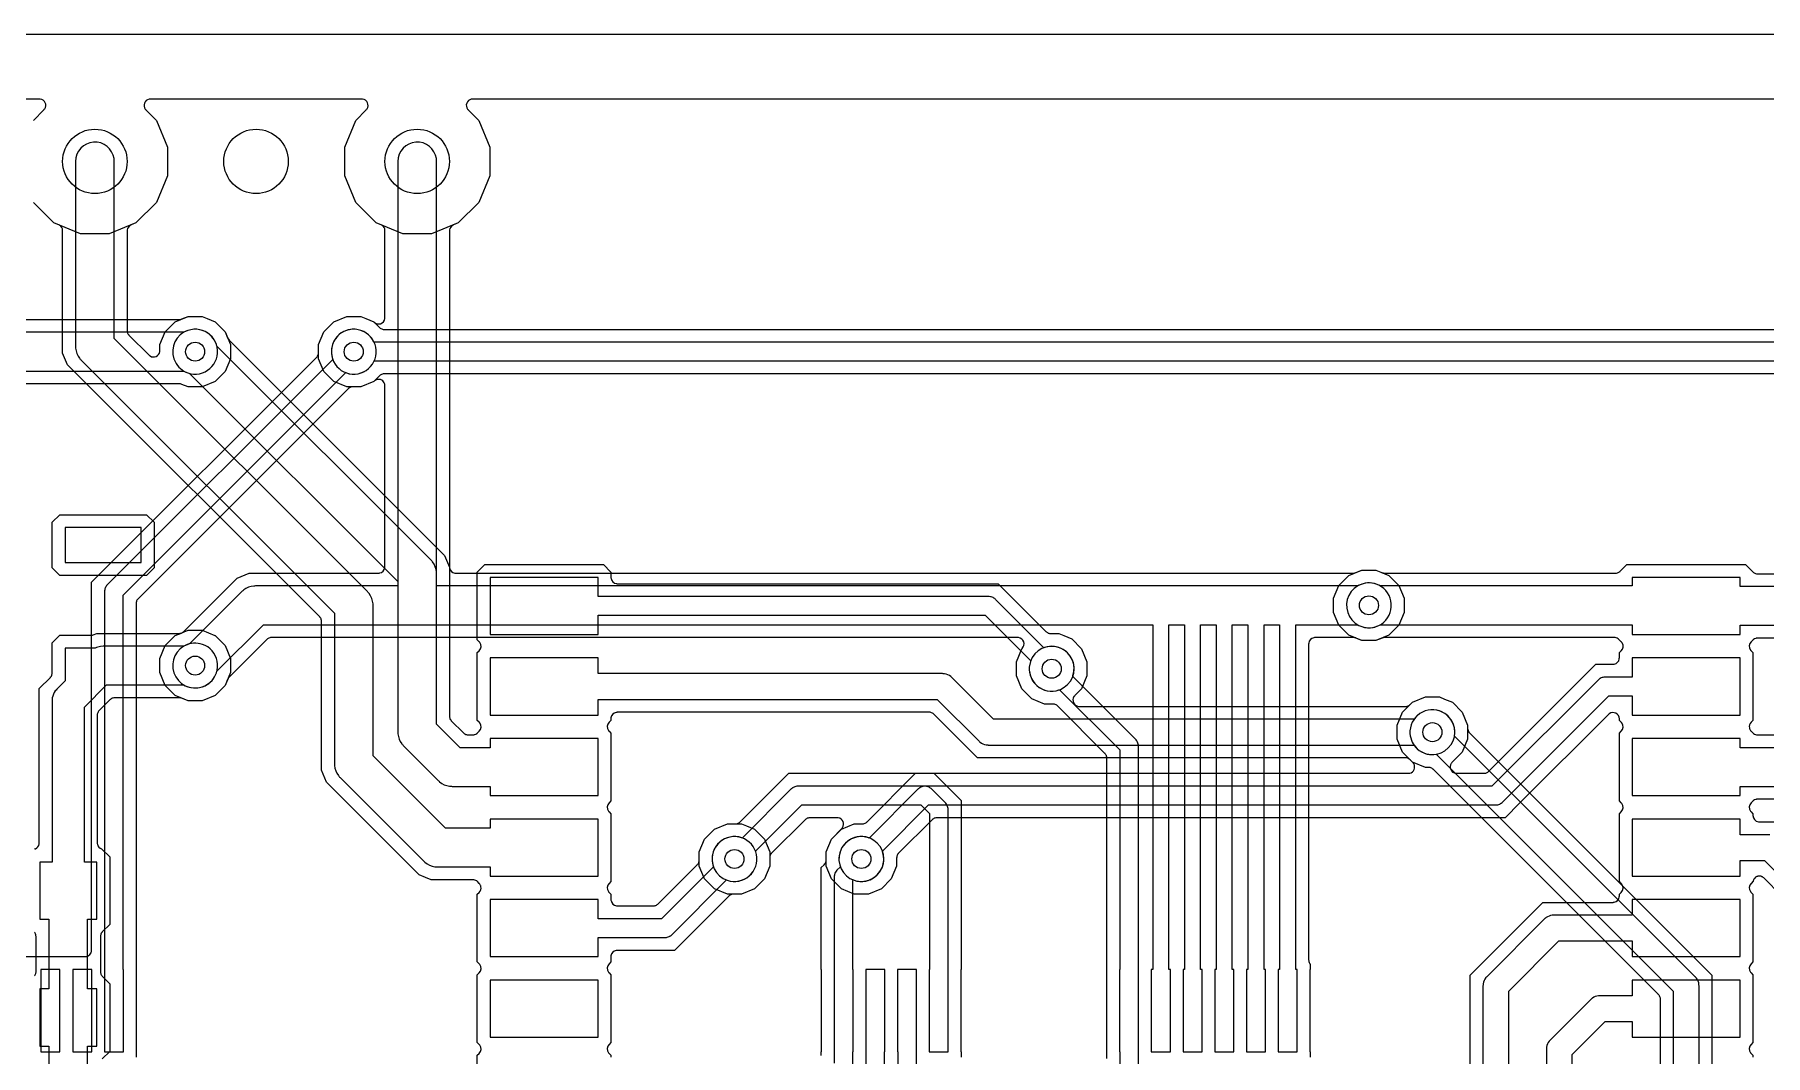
# Model space of a CAD drawing. Header units: millimetres. Extents: x -1 to 70, y 0 to 114.
# Drawn here: x 25.97 to 53.25, y 96.9 to 113 of the extents above; entities that cross this region are included whole.
import ezdxf

# ---------------------------------------------------------------- set-up
doc = ezdxf.new("R2010")
doc.units = ezdxf.units.MM

msp = doc.modelspace()

# ---------------------------------------------------------------- linework, layer by layer
at = {"layer": '16_copper'}
for points in [[(25.951, 111.647), (26.117, 111.813), (26.123, 111.822), (26.13, 111.83, 0.546726), (26.06, 111.983), (26.058, 111.983), (26.057, 111.983), (26.055, 111.983), (26.046, 111.984), (25.254, 111.984)], [(61.182, 111.984), (32.874, 111.984), (32.863, 111.983), (32.852, 111.982, 0.54673), (32.794, 111.824), (32.796, 111.822), (32.796, 111.821), (32.798, 111.82), (32.803, 111.813), (32.969, 111.647), (33.143, 111.227), (33.143, 110.773), (32.969, 110.353), (32.647, 110.031), (32.227, 109.857), (31.773, 109.857), (31.353, 110.031), (31.031, 110.353), (30.857, 110.773), (30.857, 111.227), (31.031, 111.647), (31.197, 111.813), (31.203, 111.822), (31.21, 111.83, 0.546726), (31.14, 111.983), (31.138, 111.983), (31.137, 111.983), (31.135, 111.983), (31.126, 111.984), (27.794, 111.984), (27.783, 111.983), (27.773, 111.982, 0.54673), (27.714, 111.824), (27.716, 111.822), (27.716, 111.821), (27.718, 111.82), (27.723, 111.813), (27.889, 111.647), (28.063, 111.227), (28.063, 110.773), (27.889, 110.353), (27.567, 110.031), (27.49, 109.999), (27.488, 109.998), (27.486, 109.997, 0.255512), (27.429, 109.92), (27.428, 109.906), (27.428, 108.332), (27.429, 108.325), (27.429, 108.317, 0.125741), (27.448, 108.272), (27.454, 108.265), (27.455, 108.264), (27.456, 108.263), (27.457, 108.261), (27.773, 107.946), (27.781, 107.939), (27.79, 107.932, 0.546726), (27.943, 108.002), (27.943, 108.005), (27.943, 108.006), (27.943, 108.008), (27.944, 108.016), (27.944, 108.111), (28.028, 108.315), (28.185, 108.472), (28.389, 108.556), (28.611, 108.556), (28.69, 108.523), (28.69, 108.523), (28.69, 108.523), (28.815, 108.472), (28.972, 108.315), (29.012, 108.217), (29.013, 108.217), (29.013, 108.216), (29.019, 108.205), (29.025, 108.195, 0.00072), (29.025, 108.195), (29.034, 108.184), (32.431, 104.788), (32.508, 104.601), (32.508, 102.252), (32.509, 102.245), (32.509, 102.237, 0.125733), (32.528, 102.192), (32.534, 102.185), (32.535, 102.184), (32.536, 102.183), (32.537, 102.181), (32.731, 101.987), (32.737, 101.983), (32.742, 101.978, 0.125734), (32.788, 101.959), (32.796, 101.958), (32.798, 101.958), (32.8, 101.958), (32.802, 101.958), (32.879, 101.958), (32.886, 101.959), (32.894, 101.959), (32.899, 101.96), (32.904, 101.961, 0.079961), (32.939, 101.978), (32.946, 101.984), (32.947, 101.985), (32.948, 101.986), (32.95, 101.987), (32.977, 102.014, 0.373881), (32.986, 102.145), (32.983, 102.149, 0.009752), (32.98, 102.152), (32.977, 102.156), (32.947, 102.186), (32.947, 103.254), (32.977, 103.284, 0.373887), (32.986, 103.415), (32.983, 103.419, 0.009675), (32.98, 103.422), (32.977, 103.426), (32.947, 103.456), (32.947, 104.524), (33.066, 104.643), (34.934, 104.643), (35.053, 104.524), (35.053, 104.441), (35.054, 104.432), (35.055, 104.423, 0.323309), (35.139, 104.342), (35.144, 104.341, 0.009671), (35.148, 104.341), (35.153, 104.341), (41.155, 104.341), (41.91, 103.586), (41.916, 103.581), (41.921, 103.576, 0.125734), (41.967, 103.557), (41.975, 103.557), (41.977, 103.556), (41.979, 103.557), (41.981, 103.556), (42.111, 103.556), (42.19, 103.523), (42.19, 103.523), (42.19, 103.523), (42.315, 103.472), (42.472, 103.315), (42.556, 103.111), (42.556, 102.889), (42.472, 102.685), (42.364, 102.577), (42.357, 102.569), (42.351, 102.56, 0.546726), (42.421, 102.407), (42.423, 102.407), (42.424, 102.407), (42.426, 102.407), (42.435, 102.406), (47.578, 102.406), (47.585, 102.407), (47.593, 102.407, 0.125733), (47.638, 102.427), (47.645, 102.432), (47.646, 102.433), (47.647, 102.434), (47.649, 102.436), (47.685, 102.472), (47.889, 102.556), (48.111, 102.556), (48.19, 102.523), (48.19, 102.523), (48.19, 102.523), (48.315, 102.472), (48.472, 102.315), (48.556, 102.111), (48.556, 101.889), (48.472, 101.685), (48.308, 101.521), (48.302, 101.513), (48.295, 101.505, 0.546726), (48.365, 101.352), (48.367, 101.352), (48.369, 101.351), (48.371, 101.351), (48.379, 101.351), (48.813, 101.351), (48.821, 101.352), (48.828, 101.352, 0.125733), (48.873, 101.371), (48.88, 101.376), (48.882, 101.378), (48.882, 101.378), (48.884, 101.38), (50.34, 102.836), (50.34, 102.836), (50.575, 103.071), (50.847, 103.071), (50.856, 103.072), (50.865, 103.072, 0.323309), (50.946, 103.157), (50.946, 103.162, 0.009671), (50.946, 103.166), (50.947, 103.171), (50.947, 103.254), (50.977, 103.284, 0.323309), (50.996, 103.4), (50.991, 103.407), (50.986, 103.415), (50.983, 103.419, 0.007507), (50.98, 103.422), (50.977, 103.426), (50.94, 103.463, 0.162846), (50.883, 103.491), (50.875, 103.492), (50.873, 103.492), (50.872, 103.492), (50.869, 103.492), (47.247, 103.492), (47.247, 103.492), (47.247, 103.492, 0.062622), (47.222, 103.489), (47.209, 103.484), (47.111, 103.444), (46.889, 103.444), (46.685, 103.528), (46.528, 103.685), (46.444, 103.889), (46.444, 104.111), (46.528, 104.315), (46.685, 104.472), (46.889, 104.556), (47.111, 104.556), (47.19, 104.523), (47.19, 104.523), (47.19, 104.523), (47.209, 104.516, 0.000728), (47.209, 104.515), (47.222, 104.512), (47.233, 104.509), (47.233, 104.509), (47.233, 104.509), (47.247, 104.508), (50.889, 104.508), (50.896, 104.509), (50.904, 104.509, 0.125733), (50.949, 104.528), (50.956, 104.534), (50.957, 104.535), (50.958, 104.536), (50.96, 104.537), (51.066, 104.643), (52.934, 104.643), (53.05, 104.527), (53.056, 104.523), (53.061, 104.518, 0.125734), (53.107, 104.499), (53.115, 104.498), (53.117, 104.498), (53.118, 104.498), (53.121, 104.498), (57.855, 104.498)], [(32.947, 95.836), (32.947, 96.904), (32.977, 96.934, 0.373887), (32.986, 97.065), (32.983, 97.069, 0.009675), (32.98, 97.072), (32.977, 97.076), (32.947, 97.106), (32.947, 98.174), (32.977, 98.204, 0.373893), (32.986, 98.335), (32.983, 98.339, 0.009714), (32.98, 98.342), (32.977, 98.346), (32.947, 98.376), (32.947, 99.444), (32.977, 99.474, 0.246234), (33.004, 99.563), (33.004, 99.566), (33.001, 99.575), (32.998, 99.584, 0.0512), (32.986, 99.605), (32.983, 99.609, 0.008277), (32.98, 99.612), (32.977, 99.616), (32.95, 99.643, 0.162857), (32.893, 99.671), (32.885, 99.672), (32.883, 99.672), (32.882, 99.672), (32.879, 99.672), (32.219, 99.672), (32.131, 99.708), (32.131, 99.708), (32.131, 99.708), (32.032, 99.749), (30.569, 101.212), (30.492, 101.399), (30.492, 103.748), (30.491, 103.755), (30.491, 103.763, 0.125733), (30.472, 103.808), (30.466, 103.815), (30.465, 103.816), (30.464, 103.817), (30.463, 103.819), (26.489, 107.792), (26.412, 107.979), (26.412, 109.906), (26.412, 109.908), (26.412, 109.91, 0.255516), (26.363, 109.993), (26.35, 109.999), (26.273, 110.031), (25.951, 110.353)], [(53.813, 107.649), (31.478, 107.649), (31.47, 107.648), (31.463, 107.648, 0.125733), (31.417, 107.629), (31.411, 107.624), (31.409, 107.622), (31.409, 107.622), (31.407, 107.62), (31.315, 107.528), (31.111, 107.444), (30.889, 107.444), (30.685, 107.528), (30.528, 107.685), (30.444, 107.889), (30.444, 108.111), (30.528, 108.315), (30.685, 108.472), (30.889, 108.556), (31.111, 108.556), (31.19, 108.523), (31.19, 108.523), (31.19, 108.523), (31.315, 108.472), (31.407, 108.38), (31.413, 108.376), (31.418, 108.37, 0.125734), (31.464, 108.352), (31.472, 108.351), (31.474, 108.351), (31.475, 108.351), (31.478, 108.351), (54.145, 108.351)], [(57.925, 104.295), (52.85, 104.295), (52.85, 104.44), (51.15, 104.44), (51.15, 104.305), (47.178, 104.305), (47.157, 104.317, 1), (46.843, 103.683), (46.886, 103.665, 0.198911), (47.157, 103.683), (47.178, 103.695), (51.15, 103.695), (51.15, 103.54), (52.85, 103.54), (52.85, 103.685), (57.884, 103.685)], [(25.97, 100.157), (25.976, 100.16), (25.985, 100.162, 0.255512), (26.042, 100.239), (26.042, 100.244, 0.009671), (26.042, 100.248), (26.043, 100.253), (26.043, 102.689), (26.218, 102.864), (26.222, 102.87), (26.227, 102.875, 0.125734), (26.246, 102.921), (26.247, 102.929), (26.247, 102.931), (26.247, 102.932), (26.247, 102.935), (26.247, 103.409), (26.366, 103.528), (26.857, 103.528), (26.857, 103.528), (26.858, 103.528, 0.062622), (26.882, 103.531), (26.895, 103.536), (26.949, 103.558), (28.253, 103.558), (28.253, 103.558), (28.253, 103.558, 0.062622), (28.278, 103.561), (28.291, 103.566), (28.389, 103.606), (28.611, 103.606), (28.811, 103.523), (28.811, 103.523), (28.811, 103.523), (28.815, 103.522), (28.972, 103.365), (29.056, 103.161), (29.056, 102.939), (28.972, 102.735), (28.815, 102.578), (28.611, 102.494), (28.389, 102.494), (28.291, 102.534), (28.291, 102.534), (28.291, 102.535), (28.278, 102.538), (28.267, 102.541), (28.267, 102.541), (28.267, 102.541), (28.253, 102.542), (27.23, 102.542), (27.223, 102.541), (27.216, 102.541, 0.125733), (27.17, 102.522), (27.164, 102.516), (27.162, 102.515), (27.161, 102.514), (27.159, 102.513), (26.986, 102.34), (26.982, 102.334), (26.977, 102.329, 0.125734), (26.958, 102.283), (26.958, 102.275), (26.957, 102.273), (26.957, 102.271), (26.957, 102.269), (26.957, 100.253), (26.958, 100.244), (26.959, 100.235, 0.238058), (27.026, 100.158), (27.03, 100.157), (27.153, 100.034), (27.153, 98.966), (27.037, 98.85), (27.033, 98.844), (27.028, 98.839, 0.125734), (27.009, 98.793), (27.008, 98.785), (27.008, 98.783), (27.008, 98.782), (27.008, 98.779), (27.008, 98.221), (27.009, 98.214), (27.009, 98.206, 0.125733), (27.028, 98.161), (27.034, 98.154), (27.035, 98.153), (27.036, 98.152), (27.037, 98.15), (27.153, 98.034), (27.153, 96.966), (27.037, 96.85)], [(26.805, 81.5), (26.805, 97.05), (26.95, 97.05), (26.95, 97.95), (26.805, 97.95), (26.805, 99.05), (26.95, 99.05), (26.95, 99.95), (26.754, 99.95), (26.754, 102.395), (27.105, 102.745), (28.322, 102.745), (28.343, 102.733, 1), (28.657, 103.367), (28.614, 103.385, 0.198911), (28.343, 103.367), (28.322, 103.355), (27.05, 103.355), (27.007, 103.352, 0.071737), (26.923, 103.327), (26.919, 103.325), (26.45, 103.325), (26.45, 102.809), (26.32, 102.68), (26.308, 102.664), (26.295, 102.65, 0.118893), (26.249, 102.54), (26.246, 102.5, 0.000218), (26.246, 102.5), (26.246, 99.95), (26.05, 99.95), (26.05, 99.05), (26.195, 99.05), (26.195, 97.95), (26.05, 97.95), (26.05, 97.05), (26.195, 97.05), (26.195, 81.626)], [(57.758, 103.482), (53.121, 103.482), (53.114, 103.481), (53.106, 103.481), (53.101, 103.48), (53.096, 103.479, 0.079961), (53.061, 103.462), (53.054, 103.456), (53.053, 103.455), (53.052, 103.454), (53.05, 103.453), (53.023, 103.426, 0.373881), (53.014, 103.295), (53.017, 103.291, 0.009752), (53.02, 103.288), (53.023, 103.284), (53.053, 103.254), (53.053, 102.186), (53.023, 102.156, 0.24622), (52.996, 102.067), (52.996, 102.064), (52.999, 102.055), (53.002, 102.046, 0.051202), (53.014, 102.025), (53.017, 102.021, 0.008342), (53.02, 102.018), (53.023, 102.014), (53.05, 101.987, 0.162857), (53.107, 101.959), (53.115, 101.958), (53.117, 101.958), (53.118, 101.958), (53.121, 101.958), (58.651, 101.958)], [(48.594, 95.21), (48.594, 98.168), (49.742, 99.316), (50.847, 99.316), (50.856, 99.318), (50.865, 99.318, 0.323309), (50.946, 99.402), (50.946, 99.408), (50.947, 99.409), (50.946, 99.411), (50.947, 99.416), (50.947, 99.444), (50.977, 99.474, 0.373893), (50.986, 99.605), (50.983, 99.609, 0.009714), (50.98, 99.612), (50.977, 99.616), (50.947, 99.646), (50.947, 100.714), (50.977, 100.744, 0.373887), (50.986, 100.875), (50.983, 100.878, 0.002495), (50.983, 100.879), (50.982, 100.881), (50.98, 100.882), (50.977, 100.886), (50.947, 100.916), (50.947, 101.984), (50.977, 102.014, 0.373887), (50.986, 102.145), (50.983, 102.149, 0.009675), (50.98, 102.152), (50.977, 102.156), (50.947, 102.186), (50.947, 102.209, 0.618814), (50.787, 102.289), (50.785, 102.288), (50.784, 102.287), (50.782, 102.286), (50.776, 102.28), (49.38, 100.884), (49.38, 100.884), (49.145, 100.649), (40.187, 100.649), (40.179, 100.648), (40.172, 100.648, 0.125733), (40.127, 100.629), (40.12, 100.624), (40.118, 100.622), (40.118, 100.622), (40.116, 100.62), (39.586, 100.09), (39.581, 100.084), (39.576, 100.079, 0.125734), (39.557, 100.033), (39.557, 100.025), (39.556, 100.023), (39.557, 100.021), (39.556, 100.019), (39.556, 99.889), (39.472, 99.685), (39.315, 99.528), (39.111, 99.444), (38.889, 99.444), (38.685, 99.528), (38.528, 99.685), (38.444, 99.889), (38.444, 100.111), (38.528, 100.315), (38.685, 100.472), (38.889, 100.556), (39.019, 100.556), (39.026, 100.557), (39.034, 100.557, 0.125733), (39.079, 100.577), (39.086, 100.582), (39.087, 100.583), (39.088, 100.584), (39.09, 100.586), (39.855, 101.351), (47.621, 101.351), (47.632, 101.352), (47.642, 101.353, 0.512238), (47.706, 101.502), (47.701, 101.511), (47.699, 101.513), (47.699, 101.514), (47.697, 101.515), (47.692, 101.521), (47.649, 101.564, 0.162851), (47.592, 101.593), (47.584, 101.593), (47.582, 101.594), (47.58, 101.593), (47.578, 101.594), (40.832, 101.594), (40.141, 102.284), (40.135, 102.289), (40.13, 102.294, 0.125734), (40.084, 102.313), (40.076, 102.313), (40.074, 102.314), (40.073, 102.313), (40.07, 102.314), (35.153, 102.314), (35.144, 102.312), (35.135, 102.312, 0.323309), (35.054, 102.228), (35.054, 102.222), (35.053, 102.221), (35.054, 102.219), (35.053, 102.214), (35.053, 102.186), (35.023, 102.156, 0.373893), (35.014, 102.025), (35.017, 102.021, 0.009714), (35.02, 102.018), (35.023, 102.014), (35.053, 101.984), (35.053, 100.916), (35.023, 100.886, 0.373887), (35.014, 100.755), (35.017, 100.751, 0.009675), (35.02, 100.748), (35.023, 100.744), (35.053, 100.714), (35.053, 99.646), (35.023, 99.616, 0.373893), (35.014, 99.485), (35.017, 99.481, 0.009714), (35.02, 99.478), (35.023, 99.474), (35.053, 99.444), (35.053, 99.361), (35.054, 99.352), (35.055, 99.343, 0.323309), (35.139, 99.262), (35.144, 99.261, 0.009671), (35.148, 99.261), (35.153, 99.261), (35.723, 99.261), (35.731, 99.262), (35.738, 99.262, 0.125733), (35.783, 99.281), (35.79, 99.286), (35.792, 99.288), (35.792, 99.288), (35.794, 99.29), (36.414, 99.91), (36.419, 99.916), (36.424, 99.921, 0.125734), (36.443, 99.967), (36.443, 99.975), (36.444, 99.977), (36.443, 99.979), (36.444, 99.981), (36.444, 100.111), (36.528, 100.315), (36.685, 100.472), (36.889, 100.556), (37.111, 100.556), (37.19, 100.523), (37.19, 100.523), (37.19, 100.523), (37.315, 100.472), (37.472, 100.315), (37.556, 100.111), (37.556, 99.889), (37.472, 99.685), (37.315, 99.528), (37.111, 99.444), (36.981, 99.444), (36.974, 99.443), (36.966, 99.443, 0.125733), (36.921, 99.423), (36.914, 99.418), (36.913, 99.417), (36.912, 99.416), (36.91, 99.414), (36.055, 98.559), (35.153, 98.559), (35.144, 98.558), (35.135, 98.558, 0.323309), (35.054, 98.473), (35.054, 98.468, 0.009671), (35.054, 98.464), (35.053, 98.459), (35.053, 98.376), (35.023, 98.346, 0.373887), (35.014, 98.215), (35.017, 98.211, 0.009675), (35.02, 98.208), (35.023, 98.204), (35.053, 98.174), (35.053, 97.106), (35.023, 97.076, 0.373893), (35.014, 96.945), (35.017, 96.941, 0.009714), (35.02, 96.938), (35.023, 96.934), (35.053, 96.904), (35.053, 96.876, 0.373881)], [(58.298, 100.942), (53.121, 100.942), (53.114, 100.941), (53.106, 100.941), (53.101, 100.94), (53.096, 100.939, 0.07997), (53.061, 100.922), (53.054, 100.916), (53.053, 100.915), (53.052, 100.914), (53.05, 100.913), (53.023, 100.886, 0.373874), (53.014, 100.755), (53.017, 100.751, 0.009703), (53.02, 100.748), (53.023, 100.744), (53.053, 100.714), (53.053, 100.686, 0.373881), (53.139, 100.587), (53.144, 100.587, 0.009671), (53.148, 100.587), (53.153, 100.586), (53.488, 100.586)], [(53.505, 99.42), (53.224, 99.701), (53.215, 99.708), (53.207, 99.715, 0.028794), (53.194, 99.721), (53.185, 99.726), (53.183, 99.726), (53.181, 99.727, 0.125736), (53.132, 99.728), (53.122, 99.725), (53.111, 99.722, 0.16441), (53.059, 99.665), (53.057, 99.655), (53.055, 99.648), (53.023, 99.616, 0.373887), (53.014, 99.485), (53.017, 99.481, 0.009675), (53.02, 99.478), (53.023, 99.474), (53.053, 99.444), (53.053, 98.376), (53.023, 98.346, 0.373887), (53.014, 98.215), (53.017, 98.211, 0.009675), (53.02, 98.208), (53.023, 98.204), (53.053, 98.174), (53.053, 97.106), (53.023, 97.076, 0.373893), (53.014, 96.945), (53.017, 96.941, 0.009714), (53.02, 96.938), (53.023, 96.934), (53.053, 96.904), (53.053, 96.876, 0.373881)], [(49.203, 95), (49.203, 97.916), (49.994, 98.707), (51.15, 98.707), (51.15, 98.46), (52.85, 98.46), (52.85, 99.36), (51.15, 99.36), (51.15, 99.113), (49.91, 99.113), (49.9, 99.112), (49.89, 99.112, 0.132342), (49.791, 99.075), (49.785, 99.069, 0.018024), (49.773, 99.06), (49.766, 99.054), (48.856, 98.144), (48.85, 98.136), (48.843, 98.129, 0.132344), (48.799, 98.032), (48.799, 98.024, 0.018059), (48.798, 98.009), (48.797, 98), (48.797, 95.084)], [(25.967, 98.156), (25.972, 98.161, 0.125734), (25.991, 98.207), (25.992, 98.215), (25.992, 98.217), (25.992, 98.218), (25.992, 98.221), (25.992, 98.779), (25.991, 98.786), (25.991, 98.794, 0.125733), (25.972, 98.839), (25.966, 98.846)], [(50.203, 94.5), (50.203, 96.916), (50.724, 97.437), (51.15, 97.437), (51.15, 97.19), (52.85, 97.19), (52.85, 98.09), (51.15, 98.09), (51.15, 97.843), (50.64, 97.843), (50.63, 97.842), (50.62, 97.842, 0.132342), (50.521, 97.805), (50.515, 97.799, 0.018024), (50.503, 97.79), (50.496, 97.784), (49.856, 97.144), (49.85, 97.136), (49.843, 97.129, 0.132344), (49.799, 97.032), (49.799, 97.024, 0.018059), (49.798, 97.009), (49.797, 97), (49.797, 94.584)]]:
    msp.add_lwpolyline(points, format="xyb", dxfattribs=at)
for points in [[(34.85, 100.63), (33.15, 100.63), (33.15, 100.485), (32.446, 100.485), (31.305, 101.626), (31.305, 104), (31.304, 104.012), (31.304, 104.024, 0.144215), (31.242, 104.185), (31.235, 104.193, 0.015626), (31.223, 104.207), (31.216, 104.216), (27.225, 108.206), (27.225, 111), (27.222, 111.044, 0.930834), (26.615, 111), (26.615, 108.08), (26.616, 108.068), (26.616, 108.056, 0.144215), (26.678, 107.895), (26.685, 107.887, 0.015626), (26.697, 107.873), (26.704, 107.864), (30.695, 103.874), (30.695, 101.5), (30.696, 101.488), (30.696, 101.476, 0.144215), (30.758, 101.315), (30.765, 101.307, 0.015626), (30.777, 101.293), (30.784, 101.284), (32.104, 99.964), (32.114, 99.957), (32.122, 99.948, 0.144213), (32.279, 99.878), (32.29, 99.877, 0.015609), (32.309, 99.876), (32.32, 99.875), (33.15, 99.875), (33.15, 99.73), (34.85, 99.73)], [(34.85, 101.9), (33.15, 101.9), (33.15, 101.755), (32.676, 101.755), (32.305, 102.126), (32.305, 104.5), (32.304, 104.512), (32.304, 104.524, 0.144215), (32.242, 104.685), (32.235, 104.693, 0.015626), (32.223, 104.707), (32.216, 104.716), (28.842, 108.089), (28.835, 108.114, 1), (28.165, 107.886), (28.183, 107.843, 0.198914), (28.386, 107.665), (28.411, 107.658), (31.695, 104.374), (31.695, 102), (31.696, 101.988), (31.696, 101.976, 0.144215), (31.758, 101.815), (31.765, 101.807, 0.015626), (31.777, 101.793), (31.784, 101.784), (32.334, 101.234), (32.344, 101.227), (32.352, 101.218, 0.144213), (32.509, 101.148), (32.52, 101.147, 0.015609), (32.539, 101.146), (32.55, 101.145), (33.15, 101.145), (33.15, 101), (34.85, 101)], [(56.069, 105.653, 1), (55.931, 106.347), (55.886, 106.335), (55.877, 106.331), (54.104, 108.104), (54.098, 108.11), (54.092, 108.116, 0.103336), (54.038, 108.143), (54.032, 108.143), (54.025, 108.145), (54.007, 108.147), (54, 108.148), (31.321, 108.148), (31.317, 108.157, 1), (30.683, 107.843), (30.706, 107.803, 0.577351), (31.317, 107.843), (31.321, 107.853), (53.939, 107.853), (55.669, 106.123), (55.665, 106.114, 0.534511), (56.023, 105.647)], [(42.069, 102.653, 1), (41.931, 103.347), (41.886, 103.335), (41.877, 103.331), (41.114, 104.094), (41.108, 104.1), (41.102, 104.106, 0.103336), (41.048, 104.133), (41.042, 104.133), (41.035, 104.135), (41.017, 104.137), (41.01, 104.138), (34.85, 104.138), (34.85, 104.44), (33.15, 104.44), (33.15, 103.54), (34.85, 103.54), (34.85, 103.843), (40.949, 103.843), (41.669, 103.123), (41.665, 103.114, 0.534511), (42.023, 102.647)], [(48.069, 101.653, 1), (47.931, 102.347), (47.886, 102.335, 0.131652), (47.734, 102.233), (47.711, 102.203), (41.084, 102.203), (40.424, 102.864), (40.416, 102.87), (40.409, 102.877, 0.132344), (40.312, 102.921), (40.304, 102.921, 0.018059), (40.289, 102.922), (40.28, 102.923), (34.85, 102.923), (34.85, 103.17), (33.15, 103.17), (33.15, 102.27), (34.85, 102.27), (34.85, 102.517), (40.196, 102.517), (40.856, 101.856), (40.864, 101.85), (40.871, 101.843, 0.132344), (40.968, 101.799), (40.976, 101.799, 0.018059), (40.991, 101.798), (41, 101.797), (47.711, 101.797), (47.734, 101.767, 0.233167), (48.023, 101.647)], [(39.069, 99.653, 0.453094), (39.335, 100.114), (39.331, 100.123), (40.061, 100.853), (49, 100.853), (49.008, 100.853), (49.017, 100.853, 0.103334), (49.074, 100.873), (49.078, 100.876), (49.085, 100.88), (49.099, 100.891), (49.104, 100.896), (50.781, 102.573), (51.15, 102.573), (51.15, 102.27), (52.85, 102.27), (52.85, 103.17), (51.15, 103.17), (51.15, 102.868), (50.72, 102.868), (50.712, 102.867), (50.703, 102.867, 0.103334), (50.646, 102.847), (50.642, 102.844), (50.635, 102.84), (50.621, 102.829), (50.616, 102.824), (48.939, 101.148), (40, 101.148), (39.992, 101.147), (39.983, 101.147, 0.103334), (39.926, 101.127), (39.922, 101.124), (39.915, 101.12), (39.901, 101.109), (39.896, 101.104), (39.123, 100.331), (39.114, 100.335, 1), (38.886, 99.665), (38.931, 99.653, 0.065543), (39.023, 99.647)], [(59.069, 100.653, 0.767328), (59.114, 101.335), (59.089, 101.342), (58.766, 101.666), (58.756, 101.673), (58.748, 101.682, 0.144213), (58.591, 101.752), (58.58, 101.753, 0.015609), (58.561, 101.754), (58.55, 101.755), (52.85, 101.755), (52.85, 101.9), (51.15, 101.9), (51.15, 101), (52.85, 101), (52.85, 101.145), (58.424, 101.145), (58.658, 100.911), (58.665, 100.886, 0.339455), (59.023, 100.647)], [(34.85, 98.763), (35.91, 98.763), (35.918, 98.763), (35.927, 98.763, 0.103334), (35.984, 98.783), (35.988, 98.786), (35.995, 98.79), (36.009, 98.801), (36.014, 98.806), (36.877, 99.669), (36.886, 99.665, 1), (37.114, 100.335), (37.069, 100.347, 0.577349), (36.665, 99.886), (36.669, 99.877), (35.849, 99.058), (34.85, 99.058), (34.85, 99.36), (33.15, 99.36), (33.15, 98.46), (34.85, 98.46)]]:
    msp.add_lwpolyline(points, format="xyb", close=True, dxfattribs=at)
for points in [[(26.366, 104.472), (26.247, 104.591), (26.247, 105.309), (26.366, 105.428), (27.734, 105.428), (27.853, 105.309), (27.853, 104.591), (27.734, 104.472)], [(27.65, 105.225), (26.45, 105.225), (26.45, 104.675), (27.65, 104.675)], [(34.85, 98.09), (33.15, 98.09), (33.15, 97.19), (34.85, 97.19)]]:
    msp.add_lwpolyline(points, close=True, dxfattribs=at)
msp.add_lwpolyline([(53.32, 100.383), (52.85, 100.383), (52.85, 100.63), (51.15, 100.63), (51.15, 99.73), (52.85, 99.73), (52.85, 99.977), (53.236, 99.977), (53.797, 99.416)], dxfattribs=at)
at = {"layer": '1_copper'}
for points in [[(24.986, 98.463), (26.769, 98.463), (26.778, 98.464), (26.787, 98.465, 0.323309), (26.868, 98.549), (26.869, 98.554, 0.009671), (26.869, 98.558), (26.869, 98.563), (26.869, 104.365), (30.414, 107.91), (30.419, 107.916), (30.424, 107.921, 0.125734), (30.443, 107.967), (30.443, 107.975), (30.444, 107.977), (30.443, 107.979), (30.444, 107.981), (30.444, 108.111), (30.528, 108.315), (30.685, 108.472), (30.889, 108.556), (31.111, 108.556), (31.19, 108.523), (31.19, 108.523), (31.19, 108.523), (31.315, 108.472), (31.321, 108.466, 0.618837), (31.491, 108.522), (31.491, 108.525), (31.491, 108.526), (31.491, 108.528), (31.492, 108.536), (31.492, 109.906), (31.492, 109.908), (31.492, 109.91, 0.255516), (31.443, 109.993), (31.43, 109.999), (31.353, 110.031), (31.031, 110.353), (30.857, 110.773), (30.857, 111.227), (31.031, 111.647), (31.197, 111.813), (31.203, 111.822), (31.21, 111.83, 0.546726), (31.14, 111.983), (31.138, 111.983), (31.137, 111.983), (31.135, 111.983), (31.126, 111.984), (27.794, 111.984), (27.783, 111.983), (27.773, 111.982, 0.54673), (27.714, 111.824), (27.716, 111.822), (27.716, 111.821), (27.718, 111.82), (27.723, 111.813), (27.889, 111.647), (28.063, 111.227), (28.063, 110.773), (27.889, 110.353), (27.567, 110.031), (27.147, 109.857), (26.693, 109.857), (26.273, 110.031), (25.951, 110.353)], [(25.951, 111.647), (26.117, 111.813), (26.123, 111.822), (26.13, 111.83, 0.546726), (26.06, 111.983), (26.058, 111.983), (26.057, 111.983), (26.055, 111.983), (26.046, 111.984), (25.254, 111.984)], [(68.384, 111.984), (32.874, 111.984), (32.863, 111.983), (32.852, 111.982, 0.54673), (32.794, 111.824), (32.796, 111.822), (32.796, 111.821), (32.798, 111.82), (32.803, 111.813), (32.969, 111.647), (33.143, 111.227), (33.143, 110.773), (32.969, 110.353), (32.647, 110.031), (32.57, 109.999), (32.568, 109.998), (32.566, 109.997, 0.255512), (32.509, 109.92), (32.508, 109.906), (32.508, 104.608), (32.509, 104.599), (32.51, 104.59, 0.323309), (32.594, 104.509), (32.599, 104.509, 0.009671), (32.603, 104.508), (32.608, 104.508), (46.753, 104.508), (46.753, 104.508), (46.753, 104.508, 0.062622), (46.778, 104.511), (46.791, 104.516), (46.889, 104.556), (47.111, 104.556), (47.19, 104.523), (47.19, 104.523), (47.19, 104.523), (47.315, 104.472), (47.472, 104.315), (47.556, 104.111), (47.556, 103.889), (47.472, 103.685), (47.315, 103.528), (47.111, 103.444), (46.889, 103.444), (46.791, 103.484), (46.791, 103.484), (46.791, 103.485), (46.778, 103.488), (46.767, 103.491), (46.767, 103.491), (46.767, 103.491), (46.753, 103.492), (46.15, 103.492), (46.141, 103.491), (46.132, 103.49, 0.323309), (46.051, 103.406), (46.051, 103.401, 0.009671), (46.051, 103.397), (46.05, 103.392), (46.05, 98.409), (46.051, 98.401), (46.051, 98.394, 0.104499), (46.07, 98.348), (46.073, 98.345), (46.073, 98.26), (46.07, 98.26), (46.07, 96.96), (46.073, 96.96), (46.073, 96.876)], [(25.252, 108.508), (28.253, 108.508), (28.253, 108.508), (28.253, 108.508, 0.062622), (28.278, 108.511), (28.291, 108.516), (28.389, 108.556), (28.611, 108.556), (28.69, 108.523), (28.69, 108.523), (28.69, 108.523), (28.815, 108.472), (28.972, 108.315), (29.056, 108.111), (29.056, 107.889), (28.972, 107.685), (28.815, 107.528), (28.611, 107.444), (28.389, 107.444), (28.291, 107.484), (28.291, 107.484), (28.291, 107.485), (28.278, 107.488), (28.267, 107.491), (28.267, 107.491), (28.267, 107.491), (28.253, 107.492), (24.899, 107.492)], [(25, 107.695), (28.322, 107.695), (28.343, 107.683, 0.131651), (28.523, 107.647), (28.569, 107.653, 1), (28.431, 108.347), (28.386, 108.335), (28.343, 108.317), (28.322, 108.305), (25.126, 108.305)], [(42.867, 96.852), (42.867, 96.96), (42.87, 96.96), (42.87, 98.26), (42.867, 98.26), (42.867, 98.369), (42.868, 98.374), (42.869, 98.383), (42.869, 98.385), (42.869, 98.386), (42.869, 98.388), (42.869, 101.593), (42.868, 101.601), (42.868, 101.608, 0.125733), (42.849, 101.653), (42.844, 101.66), (42.842, 101.662), (42.842, 101.662), (42.84, 101.664), (42.09, 102.414), (42.084, 102.419), (42.079, 102.424, 0.125734), (42.033, 102.443), (42.025, 102.443), (42.023, 102.444), (42.021, 102.443), (42.019, 102.444), (41.889, 102.444), (41.685, 102.528), (41.528, 102.685), (41.444, 102.889), (41.444, 103.111), (41.528, 103.315), (41.534, 103.321, 0.618837), (41.478, 103.491), (41.475, 103.491), (41.474, 103.491), (41.472, 103.491), (41.464, 103.492), (29.702, 103.492), (29.695, 103.491), (29.687, 103.491, 0.125733), (29.642, 103.472), (29.635, 103.466), (29.634, 103.465), (29.633, 103.464), (29.631, 103.463), (29.034, 102.866), (29.034, 102.866), (29.034, 102.866, 0.06262), (29.019, 102.846), (29.012, 102.833), (28.972, 102.735), (28.815, 102.578), (28.611, 102.494), (28.389, 102.494), (28.185, 102.578), (28.028, 102.735), (27.944, 102.939), (27.944, 103.161), (28.028, 103.365), (28.185, 103.522), (28.283, 103.562), (28.283, 103.563), (28.284, 103.563, 0.062619), (28.305, 103.575), (28.316, 103.584), (29.162, 104.431), (29.349, 104.508), (31.392, 104.508), (31.401, 104.509), (31.41, 104.51, 0.323309), (31.491, 104.594), (31.491, 104.599, 0.009671), (31.492, 104.603), (31.492, 104.608), (31.492, 107.464), (31.491, 107.474), (31.49, 107.485), (31.489, 107.487), (31.489, 107.488), (31.485, 107.499), (31.481, 107.509, 0.198886), (31.423, 107.559), (31.413, 107.561), (31.402, 107.563, 0.159081), (31.332, 107.544), (31.33, 107.542), (31.329, 107.541), (31.328, 107.54, 0.039959), (31.315, 107.528), (31.111, 107.444), (30.981, 107.444), (30.974, 107.443), (30.966, 107.443, 0.125733), (30.921, 107.423), (30.914, 107.418), (30.913, 107.417), (30.912, 107.416), (30.91, 107.414), (27.6, 104.104), (27.596, 104.098), (27.59, 104.093, 0.125734), (27.572, 104.047), (27.571, 104.039), (27.571, 104.037), (27.571, 104.036), (27.571, 104.033), (27.571, 98.388), (27.572, 98.381), (27.572, 98.374), (27.573, 98.369), (27.573, 98.368), (27.573, 98.26), (27.57, 98.26), (27.57, 96.96), (27.573, 96.96), (27.573, 96.876)], [(43.367, 94.841), (43.367, 96.96), (43.37, 96.96), (43.37, 98.26), (43.367, 98.26), (43.367, 101.78), (43.367, 101.788), (43.367, 101.797, 0.103334), (43.347, 101.854), (43.344, 101.858), (43.34, 101.865), (43.329, 101.879), (43.324, 101.884), (42.331, 102.877), (42.335, 102.886, 1), (41.665, 103.114), (41.653, 103.069, 0.577349), (42.114, 102.665), (42.123, 102.669), (43.073, 101.719), (43.073, 98.26), (43.07, 98.26), (43.07, 96.96), (43.073, 96.96), (43.073, 94.78)], [(51.594, 62.223), (51.594, 97.79), (51.593, 97.797), (51.593, 97.805, 0.125733), (51.573, 97.85), (51.568, 97.857), (51.567, 97.858), (51.566, 97.859), (51.564, 97.861), (48.011, 101.414), (48.005, 101.419), (48, 101.424, 0.125734), (47.954, 101.443), (47.946, 101.443), (47.944, 101.444), (47.943, 101.443), (47.94, 101.444), (47.889, 101.444), (47.685, 101.528), (47.528, 101.685), (47.444, 101.889), (47.444, 102.111), (47.528, 102.315), (47.685, 102.472), (47.889, 102.556), (48.111, 102.556), (48.19, 102.523), (48.19, 102.523), (48.19, 102.523), (48.315, 102.472), (48.472, 102.315), (48.556, 102.111), (48.556, 102.06, 0.162857), (48.577, 102), (48.582, 101.993), (48.583, 101.992), (48.584, 101.991), (48.586, 101.989), (52.406, 98.168), (52.406, 60.832)], [(52.203, 61), (52.203, 98), (52.202, 98.01), (52.202, 98.02, 0.132342), (52.165, 98.119), (52.159, 98.125, 0.018024), (52.15, 98.137), (52.144, 98.144), (48.348, 101.939), (48.353, 101.977, 1), (47.647, 102.023), (47.647, 101.977, 0.414214), (48.023, 101.647), (48.061, 101.652), (51.797, 97.916), (51.797, 61.084)], [(38.367, 96.902), (38.367, 96.904), (38.367, 96.96), (38.37, 96.96), (38.37, 98.26), (38.367, 98.26), (38.367, 98.369), (38.368, 98.374), (38.369, 98.383), (38.369, 98.385), (38.369, 98.386), (38.369, 98.388), (38.369, 99.865), (38.414, 99.91, 0.162857), (38.443, 99.967), (38.443, 99.975), (38.444, 99.977), (38.443, 99.979), (38.444, 99.981), (38.444, 100.111), (38.528, 100.315), (38.692, 100.479), (38.698, 100.487), (38.705, 100.495, 0.546726), (38.635, 100.648), (38.633, 100.648), (38.631, 100.649), (38.629, 100.649), (38.621, 100.649), (38.187, 100.649), (38.179, 100.648), (38.172, 100.648, 0.125733), (38.127, 100.629), (38.12, 100.624), (38.118, 100.622), (38.118, 100.622), (38.116, 100.62), (37.586, 100.09), (37.581, 100.084), (37.576, 100.079, 0.125734), (37.557, 100.033), (37.557, 100.025), (37.556, 100.023), (37.557, 100.021), (37.556, 100.019), (37.556, 99.889), (37.472, 99.685), (37.315, 99.528), (37.111, 99.444), (36.889, 99.444), (36.685, 99.528), (36.528, 99.685), (36.444, 99.889), (36.444, 100.111), (36.528, 100.315), (36.685, 100.472), (36.889, 100.556), (37.019, 100.556), (37.026, 100.557), (37.034, 100.557, 0.125733), (37.079, 100.577), (37.086, 100.582), (37.087, 100.583), (37.088, 100.584), (37.09, 100.586), (37.855, 101.351), (40.145, 101.351), (40.38, 101.116), (40.38, 101.116), (40.571, 100.925), (40.571, 98.388), (40.572, 98.381), (40.572, 98.374), (40.573, 98.369), (40.573, 98.368), (40.573, 98.26), (40.57, 98.26), (40.57, 96.96), (40.573, 96.96), (40.573, 96.876)], [(38.867, 96.72), (38.867, 96.96), (38.87, 96.96), (38.87, 98.26), (38.867, 98.26), (38.867, 99.659), (38.877, 99.669), (38.886, 99.665), (38.931, 99.653, 1), (39.069, 100.347), (39.023, 100.353, 0.534511), (38.665, 99.886), (38.669, 99.877), (38.616, 99.824, 0.132501), (38.577, 99.758), (38.577, 99.752), (38.575, 99.745), (38.573, 99.727), (38.573, 99.72), (38.573, 98.26), (38.57, 98.26), (38.57, 96.96), (38.573, 96.96), (38.573, 96.781)]]:
    msp.add_lwpolyline(points, format="xyb", dxfattribs=at)
for points in [[(44.093, 98.26), (44.07, 98.26), (44.07, 96.96), (44.37, 96.96), (44.37, 98.26), (44.347, 98.26), (44.347, 103.695), (44.593, 103.695), (44.593, 98.26), (44.57, 98.26), (44.57, 96.96), (44.87, 96.96), (44.87, 98.26), (44.847, 98.26), (44.847, 103.695), (45.093, 103.695), (45.093, 98.26), (45.07, 98.26), (45.07, 96.96), (45.37, 96.96), (45.37, 98.26), (45.347, 98.26), (45.347, 103.695), (45.593, 103.695), (45.593, 98.26), (45.57, 98.26), (45.57, 96.96), (45.87, 96.96), (45.87, 98.26), (45.847, 98.26), (45.847, 103.695), (46.822, 103.695), (46.843, 103.683, 1), (47.157, 104.317), (47.114, 104.335, 0.198911), (46.843, 104.317), (46.822, 104.305), (32.305, 104.305), (32.305, 111), (32.302, 111.044, 0.930834), (31.695, 111), (31.695, 104.305), (29.45, 104.305), (29.438, 104.304), (29.426, 104.304, 0.144215), (29.265, 104.242), (29.257, 104.235, 0.015626), (29.243, 104.223), (29.234, 104.216), (28.411, 103.392), (28.386, 103.385, 1), (28.614, 102.715), (28.657, 102.733, 0.198914), (28.835, 102.936), (28.842, 102.961), (29.576, 103.695), (43.593, 103.695), (43.593, 98.26), (43.57, 98.26), (43.57, 96.96), (43.87, 96.96), (43.87, 98.26), (43.847, 98.26), (43.847, 103.695), (44.093, 103.695)], [(27.37, 98.26), (27.367, 98.26), (27.367, 104.159), (30.877, 107.669), (30.886, 107.665, 1), (31.114, 108.335), (31.069, 108.347, 0.577349), (30.665, 107.886), (30.669, 107.877), (27.116, 104.324), (27.11, 104.318), (27.104, 104.312, 0.103336), (27.077, 104.258), (27.077, 104.252), (27.075, 104.245), (27.073, 104.227), (27.073, 104.22), (27.073, 98.26), (27.07, 98.26), (27.07, 96.96), (27.37, 96.96)], [(40.37, 98.26), (40.367, 98.26), (40.367, 100.78), (40.367, 100.788), (40.367, 100.797, 0.103334), (40.347, 100.854), (40.344, 100.858), (40.34, 100.865), (40.329, 100.879), (40.324, 100.884), (40.104, 101.104), (40.098, 101.11), (40.092, 101.116, 0.103336), (40.038, 101.143), (40.032, 101.143), (40.025, 101.145), (40.007, 101.147), (40, 101.148), (38, 101.148), (37.992, 101.147), (37.983, 101.147, 0.103334), (37.926, 101.127), (37.922, 101.124), (37.915, 101.12), (37.901, 101.109), (37.896, 101.104), (37.123, 100.331), (37.114, 100.335, 1), (36.886, 99.665), (36.931, 99.653, 0.577349), (37.335, 100.114), (37.331, 100.123), (38.061, 100.853), (39.939, 100.853), (40.073, 100.719), (40.073, 98.26), (40.07, 98.26), (40.07, 96.96), (40.37, 96.96)], [(37.069, 93.653, 0.453094), (37.335, 94.114), (37.331, 94.123), (39.324, 96.116), (39.33, 96.122), (39.336, 96.128, 0.103336), (39.363, 96.182), (39.363, 96.188), (39.365, 96.195), (39.367, 96.213), (39.367, 96.22), (39.367, 96.96), (39.37, 96.96), (39.37, 98.26), (39.07, 98.26), (39.07, 96.96), (39.073, 96.96), (39.073, 96.281), (37.123, 94.331), (37.114, 94.335, 1), (36.886, 93.665), (36.931, 93.653, 0.065543), (37.023, 93.647)], [(39.789, 94.753, 0.716592), (39.877, 95.417), (39.867, 95.421), (39.867, 96.96), (39.87, 96.96), (39.87, 98.26), (39.57, 98.26), (39.57, 96.96), (39.573, 96.96), (39.573, 95.421), (39.563, 95.417, 0.820681), (39.743, 94.747)]]:
    msp.add_lwpolyline(points, format="xyb", close=True, dxfattribs=at)
for points in [[(26.37, 98.26), (26.07, 98.26), (26.07, 96.96), (26.37, 96.96)], [(26.87, 98.26), (26.57, 98.26), (26.57, 96.96), (26.87, 96.96)]]:
    msp.add_lwpolyline(points, close=True, dxfattribs=at)
at = {"layer": 'drills_PTH'}
for centre in [(26.92, 111), (29.46, 111), (32, 111)]:
    msp.add_circle(centre, 0.508, dxfattribs=at)
at = {"layer": 'drills_via_1_16'}
for centre in [(28.5, 108), (31, 108), (47, 104), (28.5, 103.05), (42, 103), (48, 102), (37, 100), (39, 100)]:
    msp.add_circle(centre, 0.15, dxfattribs=at)
at = {"layer": 'outline'}
msp.add_lwpolyline([(68.5, 113), (18, 113)], dxfattribs=at)

doc.saveas('drawing.dxf')
